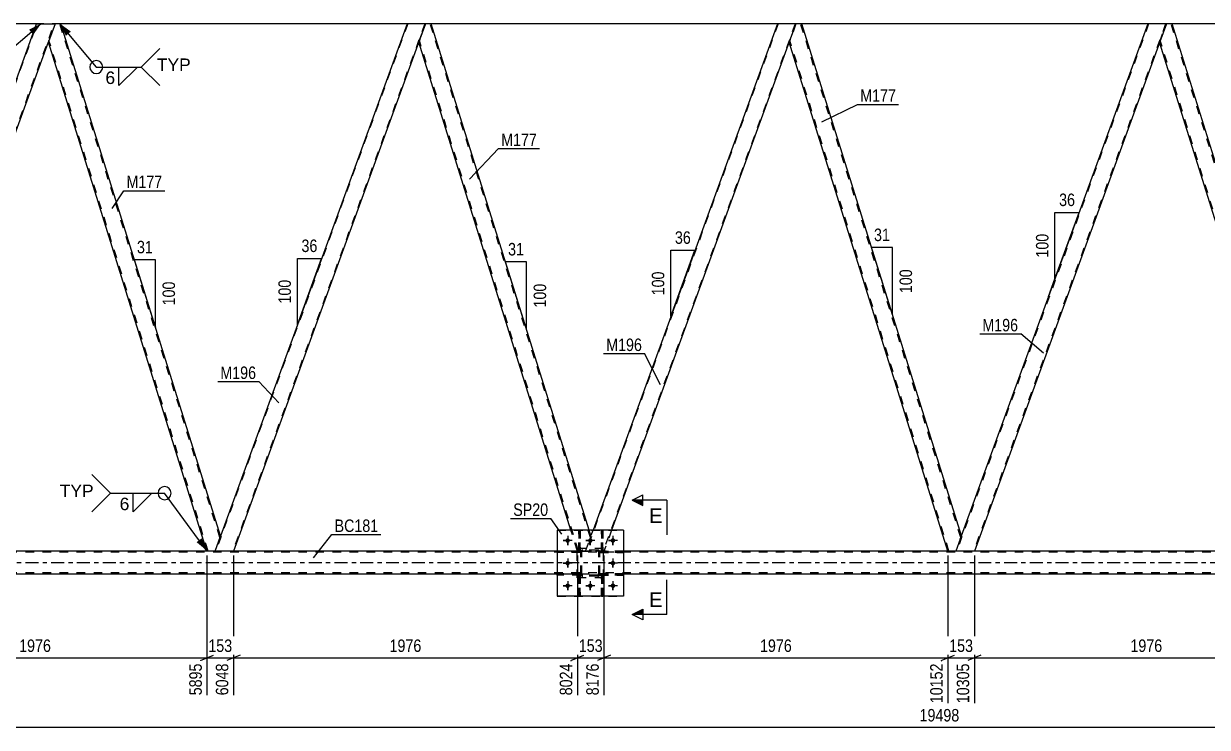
# Model space of a CAD drawing. Header units: millimetres. Extents: x 0 to 841, y 0 to 594.
# Drawn here: x 208.7 to 480.7, y 283.8 to 445.6 of the extents above; entities that cross this region are included whole.
import ezdxf

# ---------------------------------------------------------------- set-up
doc = ezdxf.new("R2010")
doc.units = ezdxf.units.MM
doc.linetypes.add('DXK_LINE_DOT2', pattern=[3.9198, 1.9599, -1.9599])
doc.linetypes.add('DXK_LINE_DOT3', pattern=[5.9187, 2.979, -0.9799, 0.9799, -0.9799])
doc.styles.add('Arial', font='ARIAL.TTF', dxfattribs={"height": 0.2})
doc.styles.add('Arial Narrow', font='ARIALN.TTF', dxfattribs={"height": 0.2})

# ---------------------------------------------------------------- blocks, each defined once
blk = doc.blocks.new('Part-815137657-4521 - 4128')
at = {"color": 7, "linetype": 'DXK_LINE_DOT2'}
for p, q in [((336.68, 324.08), (336.72, 324.27)), ((336.72, 324.27), (336.68, 324.08)), ((336.68, 319.04), (336.68, 324.08)), ((336.92, 324.08), (336.94, 324.18)), ((336.92, 319.04), (336.92, 324.08)), ((336.94, 324.18), (336.99, 324.25)), ((336.97, 324.53), (337.16, 324.56)), ((337.16, 324.56), (336.97, 324.53)), ((336.99, 324.25), (337.07, 324.31)), ((337.07, 324.31), (337.16, 324.32)), ((340.6, 324.56), (337.16, 324.56)), ((337.16, 324.32), (340.6, 324.32)), ((340.6, 324.56), (340.78, 324.53)), ((340.78, 324.53), (340.6, 324.56)), ((340.6, 324.32), (340.69, 324.31)), ((340.69, 324.31), (340.77, 324.25)), ((340.77, 324.25), (340.82, 324.18)), ((340.82, 324.18), (340.84, 324.08)), ((340.84, 319.04), (340.84, 324.08)), ((341.04, 324.27), (341.08, 324.08)), ((341.08, 324.08), (341.04, 324.27)), ((341.08, 319.04), (341.08, 324.08)), ((336.72, 318.86), (336.68, 319.04)), ((336.68, 319.04), (336.72, 318.86)), ((336.94, 318.95), (336.92, 319.04)), ((336.99, 318.87), (336.94, 318.95)), ((337.16, 318.56), (336.97, 318.6)), ((336.97, 318.6), (337.16, 318.56)), ((337.07, 318.82), (336.99, 318.87)), ((337.16, 318.8), (337.07, 318.82)), ((340.6, 318.8), (337.16, 318.8)), ((340.6, 318.56), (337.16, 318.56)), ((340.69, 318.82), (340.6, 318.8)), ((340.78, 318.6), (340.6, 318.56)), ((340.6, 318.56), (340.78, 318.6)), ((340.77, 318.87), (340.69, 318.82)), ((340.82, 318.95), (340.77, 318.87)), ((340.84, 319.04), (340.82, 318.95)), ((341.08, 319.04), (341.04, 318.86)), ((341.04, 318.86), (341.08, 319.04))]:
    blk.add_line(p, q, dxfattribs=at)
at = {"color": 7, "linetype": 'DXK_LINE_DOT3'}
blk.add_line((338.88, 321.56), (338.88, 321.56), dxfattribs=at)
at = {"color": 7, "linetype": 'DXK_LINE_DOT2'}
for centre, start, end in [((337.16, 324.08), 112.5, 157.5), ((337.16, 324.08), 112.5, 157.5), ((340.6, 324.08), 22.5, 67.5), ((340.6, 324.08), 22.5, 67.5), ((337.16, 319.04), 202.5, 247.5), ((337.16, 319.04), 202.5, 247.5), ((340.6, 319.04), 292.5, 337.5), ((340.6, 319.04), 292.5, 337.5)]:
    blk.add_arc(centre, 0.48, start, end, dxfattribs=at)
blk = doc.blocks.new('Part-815137657-4541 - 4128')
at = {"color": 7, "linetype": 'DXK_LINE_DOT2'}
for p, q in [((382.05, 445.56), (337.93, 324.34)), ((385.97, 445.56), (341.85, 324.34)), ((386.14, 445.56), (384.61, 441.36)), ((337.76, 324.34), (339.52, 329.16)), ((343.77, 329.16), (342.02, 324.34)), ((342.02, 324.34), (337.76, 324.34))]:
    blk.add_line(p, q, dxfattribs=at)
at = {"color": 2, "linetype": 'Continuous'}
for p, q in [((381.88, 445.56), (339.52, 329.16)), ((386.14, 445.56), (381.88, 445.56)), ((384.61, 441.36), (343.77, 329.16))]:
    blk.add_line(p, q, dxfattribs=at)
blk = doc.blocks.new('Part-815137657-4390 - 4128')
at = {"color": 2, "linetype": 'Continuous'}
blk.add_line((336.55, 329.16), (336.23, 329.16), dxfattribs=at)
at = {"color": 7, "linetype": 'DXK_LINE_DOT2'}
for p, q in [((336.23, 329.16), (336.23, 324.32)), ((336.55, 324.32), (336.55, 329.16)), ((336.23, 324.92), (336.55, 324.92)), ((336.23, 324.32), (336.55, 324.32))]:
    blk.add_line(p, q, dxfattribs=at)
blk = doc.blocks.new('Part-815137657-4474 - 4128')
at = {"color": 2, "linetype": 'Continuous'}
for p, q in [((211.61, 445.56), (132.05, 445.56)), ((296.75, 445.56), (217.19, 445.56)), ((381.88, 445.56), (302.32, 445.56)), ((467.02, 445.56), (387.46, 445.56)), ((552.15, 445.56), (472.59, 445.56))]:
    blk.add_line(p, q, dxfattribs=at)
at = {"color": 7, "linetype": 'DXK_LINE_DOT2'}
for p, q in [((217.19, 445.56), (211.61, 445.56)), ((302.32, 445.56), (296.75, 445.56)), ((387.46, 445.56), (381.88, 445.56)), ((472.59, 445.56), (467.02, 445.56))]:
    blk.add_line(p, q, dxfattribs=at)
blk = doc.blocks.new('Part-815137657-4314 - 4128')
at = {"color": 7, "linetype": 'DXK_LINE_DOT2'}
for p, q in [((341.08, 324), (341.08, 324.32)), ((341.08, 324.32), (346.48, 324.32)), ((346.48, 324), (341.08, 324)), ((341.68, 324), (341.68, 324.32)), ((346.48, 324.32), (346.48, 324))]:
    blk.add_line(p, q, dxfattribs=at)
blk = doc.blocks.new('Part-815137657-4317 - 4128')
at = {"color": 7, "linetype": 'DXK_LINE_DOT2'}
for p, q in [((336.55, 318.8), (336.23, 318.8)), ((336.23, 318.8), (336.23, 313.96)), ((336.55, 313.96), (336.55, 318.8)), ((336.23, 318.2), (336.55, 318.2)), ((336.23, 313.96), (336.55, 313.96))]:
    blk.add_line(p, q, dxfattribs=at)
blk = doc.blocks.new('Part-815137657-4328 - 4128')
at = {"color": 7, "linetype": 'DXK_LINE_DOT2'}
for p, q in [((341.43, 324.32), (341.43, 329.16)), ((341.43, 329.16), (341.75, 329.16)), ((341.75, 329.16), (341.75, 324.32)), ((341.43, 324.92), (341.75, 324.92)), ((341.75, 324.32), (341.43, 324.32))]:
    blk.add_line(p, q, dxfattribs=at)
blk = doc.blocks.new('Part-815137657-4334 - 4128')
at = {"color": 7, "linetype": 'DXK_LINE_DOT2'}
for p, q in [((346.48, 324.32), (341.08, 324.32)), ((341.08, 324.32), (341.08, 324)), ((341.08, 324), (346.48, 324)), ((341.68, 324), (341.68, 324.32)), ((346.48, 324), (346.48, 324.32))]:
    blk.add_line(p, q, dxfattribs=at)
blk = doc.blocks.new('Part-815137657-4337 - 4128')
at = {"color": 7, "linetype": 'DXK_LINE_DOT2'}
for p, q in [((346.48, 319.12), (341.08, 319.12)), ((341.08, 319.12), (341.08, 318.8)), ((341.08, 318.8), (346.48, 318.8)), ((341.68, 318.8), (341.68, 319.12)), ((346.48, 318.8), (346.48, 319.12))]:
    blk.add_line(p, q, dxfattribs=at)
blk = doc.blocks.new('Part-815137657-4342 - 4128')
at = {"color": 7, "linetype": 'DXK_LINE_DOT2'}
for p, q in [((336.23, 324.32), (336.23, 329.16)), ((336.23, 329.16), (336.55, 329.16)), ((336.55, 329.16), (336.55, 324.32)), ((336.23, 324.92), (336.55, 324.92)), ((336.55, 324.32), (336.23, 324.32))]:
    blk.add_line(p, q, dxfattribs=at)
blk = doc.blocks.new('Part-815137657-4350 - 4128')
at = {"color": 7, "linetype": 'DXK_LINE_DOT2'}
for p, q in [((341.08, 318.8), (341.08, 319.12)), ((341.08, 319.12), (346.48, 319.12)), ((346.48, 318.8), (341.08, 318.8)), ((341.68, 318.8), (341.68, 319.12)), ((346.48, 319.12), (346.48, 318.8))]:
    blk.add_line(p, q, dxfattribs=at)
blk = doc.blocks.new('Part-815137657-4353 - 4128')
at = {"color": 7, "linetype": 'DXK_LINE_DOT2'}
for p, q in [((336.68, 324.32), (331.28, 324.32)), ((331.28, 324), (331.28, 324.32)), ((336.68, 324), (331.28, 324)), ((336.08, 324), (336.08, 324.32)), ((336.68, 324.32), (336.68, 324))]:
    blk.add_line(p, q, dxfattribs=at)
blk = doc.blocks.new('Part-815137657-4361 - 4128')
at = {"color": 7, "linetype": 'DXK_LINE_DOT2'}
for p, q in [((341.88, 324.96), (335.88, 324.96)), ((335.88, 318.16), (335.88, 324.96)), ((341.88, 318.16), (341.88, 324.96)), ((341.88, 318.16), (335.88, 318.16))]:
    blk.add_line(p, q, dxfattribs=at)
blk = doc.blocks.new('Part-815137657-4384 - 4128')
at = {"color": 7, "linetype": 'DXK_LINE_DOT2'}
for p, q in [((336.68, 319.12), (331.28, 319.12)), ((331.28, 318.8), (331.28, 319.12)), ((336.68, 318.8), (331.28, 318.8)), ((336.08, 318.8), (336.08, 319.12)), ((336.68, 319.12), (336.68, 318.8))]:
    blk.add_line(p, q, dxfattribs=at)
blk = doc.blocks.new('Part-815137657-4387 - 4128')
at = {"color": 2, "linetype": 'Continuous'}
blk.add_line((341.75, 329.16), (341.43, 329.16), dxfattribs=at)
at = {"color": 7, "linetype": 'DXK_LINE_DOT2'}
for p, q in [((341.43, 329.16), (341.43, 324.32)), ((341.75, 324.32), (341.75, 329.16)), ((341.43, 324.92), (341.75, 324.92)), ((341.43, 324.32), (341.75, 324.32))]:
    blk.add_line(p, q, dxfattribs=at)
blk = doc.blocks.new('Part-815137657-4403 - 4128')
at = {"color": 7, "linetype": 'DXK_LINE_DOT2'}
for p, q in [((167.66, 324.34), (211.78, 445.56)), ((171.58, 324.34), (215.7, 445.56)), ((215.87, 445.56), (214.34, 441.36)), ((167.49, 324.34), (169.25, 329.16)), ((171.75, 324.34), (173.51, 329.16)), ((171.75, 324.34), (167.49, 324.34))]:
    blk.add_line(p, q, dxfattribs=at)
at = {"color": 2, "linetype": 'Continuous'}
for p, q in [((169.25, 329.16), (211.61, 445.56)), ((211.61, 445.56), (215.87, 445.56)), ((173.51, 329.16), (214.34, 441.36))]:
    blk.add_line(p, q, dxfattribs=at)
blk = doc.blocks.new('Part-815137657-4432 - 4128')
at = {"color": 7, "linetype": 'DXK_LINE_DOT2'}
for p, q in [((341.75, 318.8), (341.43, 318.8)), ((341.43, 318.8), (341.43, 313.96)), ((341.75, 313.96), (341.75, 318.8)), ((341.43, 318.2), (341.75, 318.2)), ((341.43, 313.96), (341.75, 313.96))]:
    blk.add_line(p, q, dxfattribs=at)
blk = doc.blocks.new('Part-815137657-4440 - 4128')
at = {"color": 7, "linetype": 'DXK_LINE_DOT2'}
for p, q in [((467.19, 445.56), (423.07, 324.34)), ((471.1, 445.56), (426.98, 324.34)), ((469.74, 441.36), (471.27, 445.56)), ((471.27, 445.56), (469.75, 441.37)), ((469.75, 441.37), (469.74, 441.36)), ((424.14, 327.76), (422.9, 324.34)), ((427.15, 324.34), (422.9, 324.34))]:
    blk.add_line(p, q, dxfattribs=at)
at = {"color": 2, "linetype": 'Continuous'}
for p, q in [((467.02, 445.56), (424.14, 327.76)), ((471.27, 445.56), (467.02, 445.56)), ((469.74, 441.36), (427.15, 324.34))]:
    blk.add_line(p, q, dxfattribs=at)
blk = doc.blocks.new('Part-815137657-4445 - 4128')
at = {"color": 2, "linetype": 'Continuous'}
for p, q in [((471.27, 445.56), (469.75, 441.37)), ((472.59, 445.56), (471.27, 445.56)), ((509.29, 327.81), (472.59, 445.56)), ((506.19, 324.34), (469.73, 441.31)), ((469.75, 441.37), (469.74, 441.36)), ((509.02, 327.07), (508.03, 324.34)), ((509.27, 327.75), (509.02, 327.07)), ((509.28, 327.76), (509.27, 327.75))]:
    blk.add_line(p, q, dxfattribs=at)
at = {"color": 7, "linetype": 'DXK_LINE_DOT2'}
for p, q in [((509.16, 327.44), (472.34, 445.56)), ((469.75, 441.37), (469.73, 441.31)), ((506.44, 324.34), (469.86, 441.68)), ((509.02, 327.07), (509.21, 327.59)), ((509.29, 327.81), (509.28, 327.76)), ((508.03, 324.34), (506.19, 324.34))]:
    blk.add_line(p, q, dxfattribs=at)
blk = doc.blocks.new('Bolt-815137657-4446 - 4128')
at = {"color": 1, "linetype": 'Continuous'}
for p, q in [((332.64, 326.76), (333.33, 326.76)), ((333.68, 327.8), (333.68, 327.11)), ((334.72, 326.76), (334.03, 326.76)), ((337.84, 326.76), (338.53, 326.76)), ((338.88, 327.8), (338.88, 327.11)), ((339.92, 326.76), (339.23, 326.76)), ((343.04, 326.76), (343.73, 326.76)), ((344.08, 327.8), (344.08, 327.11)), ((345.12, 326.76), (344.43, 326.76)), ((333.68, 325.72), (333.68, 326.42)), ((338.88, 325.72), (338.88, 326.42)), ((344.08, 325.72), (344.08, 326.42)), ((332.64, 321.56), (333.33, 321.56)), ((333.68, 322.6), (333.68, 321.91)), ((333.68, 320.52), (333.68, 321.22)), ((334.72, 321.56), (334.03, 321.56)), ((343.04, 321.56), (343.73, 321.56)), ((344.08, 322.6), (344.08, 321.91)), ((344.08, 320.52), (344.08, 321.22)), ((345.12, 321.56), (344.43, 321.56)), ((332.64, 316.36), (333.33, 316.36)), ((333.68, 317.4), (333.68, 316.71)), ((333.68, 315.32), (333.68, 316.02)), ((334.72, 316.36), (334.03, 316.36)), ((337.84, 316.36), (338.53, 316.36)), ((338.88, 317.4), (338.88, 316.71)), ((338.88, 315.32), (338.88, 316.02)), ((339.92, 316.36), (339.23, 316.36)), ((343.04, 316.36), (343.73, 316.36)), ((344.08, 317.4), (344.08, 316.71)), ((344.08, 315.32), (344.08, 316.02)), ((345.12, 316.36), (344.43, 316.36))]:
    blk.add_line(p, q, dxfattribs=at)
blk = doc.blocks.new('Bolt-815137657-4457 - 4128')
at = {"linetype": 'Continuous'}
for points in [[(334.2, 326.76, -1), (333.16, 326.76, -1)], [(339.4, 326.76, -1), (338.36, 326.76, -1)], [(344.6, 326.76, -1), (343.56, 326.76, -1)], [(334.2, 321.56, -1), (333.16, 321.56, -1)], [(344.6, 321.56, -1), (343.56, 321.56, -1)], [(334.2, 316.36, -1), (333.16, 316.36, -1)], [(339.4, 316.36, -1), (338.36, 316.36, -1)], [(344.6, 316.36, -1), (343.56, 316.36, -1)]]:
    blk.add_hatch(color=1, dxfattribs=at).paths.add_polyline_path(points)
at = {"color": 1, "linetype": 'Continuous'}
for p, q in [((334.72, 326.76), (332.64, 326.76)), ((333.68, 327.8), (333.68, 325.72)), ((339.92, 326.76), (337.84, 326.76)), ((338.88, 327.8), (338.88, 325.72)), ((345.12, 326.76), (343.04, 326.76)), ((344.08, 327.8), (344.08, 325.72)), ((334.72, 321.56), (332.64, 321.56)), ((333.68, 322.6), (333.68, 320.52)), ((345.12, 321.56), (343.04, 321.56)), ((344.08, 322.6), (344.08, 320.52)), ((334.72, 316.36), (332.64, 316.36)), ((333.68, 317.4), (333.68, 315.32)), ((339.92, 316.36), (337.84, 316.36)), ((338.88, 317.4), (338.88, 315.32)), ((345.12, 316.36), (343.04, 316.36)), ((344.08, 317.4), (344.08, 315.32))]:
    blk.add_line(p, q, dxfattribs=at)
blk = doc.blocks.new('Part-815137657-4479 - 4128')
at = {"color": 2, "linetype": 'Continuous'}
for p, q in [((301, 445.56), (299.48, 441.37)), ((302.32, 445.56), (301, 445.56)), ((338.6, 329.16), (302.32, 445.56)), ((334.41, 329.16), (299.46, 441.31)), ((299.48, 441.37), (299.48, 441.36))]:
    blk.add_line(p, q, dxfattribs=at)
at = {"color": 7, "linetype": 'DXK_LINE_DOT2'}
for p, q in [((338.89, 327.44), (302.07, 445.56)), ((299.48, 441.37), (299.46, 441.31)), ((336.17, 324.34), (299.59, 441.68)), ((335.92, 324.34), (334.41, 329.16)), ((339.02, 327.81), (338.6, 329.16)), ((337.76, 324.34), (339.02, 327.81)), ((335.92, 324.34), (337.76, 324.34))]:
    blk.add_line(p, q, dxfattribs=at)
blk = doc.blocks.new('Part-815137657-4484 - 4128')
at = {"color": 7, "linetype": 'DXK_LINE_DOT2'}
for p, q in [((296.92, 445.56), (252.8, 324.34)), ((300.83, 445.56), (256.71, 324.34)), ((299.48, 441.36), (301, 445.56)), ((301, 445.56), (299.48, 441.37)), ((299.48, 441.37), (299.48, 441.36)), ((253.87, 327.76), (252.63, 324.34)), ((256.88, 324.34), (252.63, 324.34))]:
    blk.add_line(p, q, dxfattribs=at)
at = {"color": 2, "linetype": 'Continuous'}
for p, q in [((296.75, 445.56), (253.87, 327.76)), ((301, 445.56), (296.75, 445.56)), ((299.48, 441.36), (256.88, 324.34))]:
    blk.add_line(p, q, dxfattribs=at)
blk = doc.blocks.new('Part-815137657-4489 - 4128')
at = {"color": 2, "linetype": 'Continuous'}
for p, q in [((215.87, 445.56), (214.34, 441.37)), ((217.19, 445.56), (215.87, 445.56)), ((253.89, 327.81), (217.19, 445.56)), ((250.78, 324.34), (214.32, 441.31)), ((214.34, 441.37), (214.34, 441.36)), ((252.63, 324.34), (253.87, 327.76))]:
    blk.add_line(p, q, dxfattribs=at)
at = {"color": 7, "linetype": 'DXK_LINE_DOT2'}
for p, q in [((253.76, 327.44), (216.94, 445.56)), ((214.34, 441.37), (214.32, 441.31)), ((251.03, 324.34), (214.46, 441.68)), ((253.87, 327.76), (253.89, 327.81)), ((252.63, 324.34), (250.78, 324.34))]:
    blk.add_line(p, q, dxfattribs=at)
blk = doc.blocks.new('Part-815137657-4492 - 4128')
at = {"color": 7, "linetype": 'DXK_LINE_DOT2'}
for p, q in [((341.43, 313.96), (341.43, 318.8)), ((341.43, 318.8), (341.75, 318.8)), ((341.75, 318.8), (341.75, 313.96)), ((341.43, 318.2), (341.75, 318.2)), ((341.75, 313.96), (341.43, 313.96))]:
    blk.add_line(p, q, dxfattribs=at)
blk = doc.blocks.new('Part-815137657-4493 - 4128')
at = {"color": 7, "linetype": 'DXK_LINE_DOT2'}
for p, q in [((336.23, 313.96), (336.23, 318.8)), ((336.23, 318.8), (336.55, 318.8)), ((336.55, 318.8), (336.55, 313.96)), ((336.23, 318.2), (336.55, 318.2)), ((336.55, 313.96), (336.23, 313.96))]:
    blk.add_line(p, q, dxfattribs=at)
blk = doc.blocks.new('Part-815137657-4500 - 4128')
at = {"color": 7, "linetype": 'DXK_LINE_DOT2'}
for p, q in [((336.68, 324.32), (331.28, 324.32)), ((331.28, 324.32), (331.28, 324)), ((336.68, 324), (331.28, 324)), ((336.08, 324), (336.08, 324.32)), ((336.68, 324), (336.68, 324.32))]:
    blk.add_line(p, q, dxfattribs=at)
blk = doc.blocks.new('Part-815137657-4501 - 4128')
at = {"color": 7, "linetype": 'DXK_LINE_DOT2'}
for p, q in [((336.68, 319.12), (331.28, 319.12)), ((331.28, 319.12), (331.28, 318.8)), ((336.68, 318.8), (331.28, 318.8)), ((336.08, 318.8), (336.08, 319.12)), ((336.68, 318.8), (336.68, 319.12))]:
    blk.add_line(p, q, dxfattribs=at)
blk = doc.blocks.new('Part-815137657-4511 - 4128')
at = {"color": 2, "linetype": 'Continuous'}
for p, q in [((346.48, 329.16), (331.28, 329.16)), ((331.28, 329.16), (331.28, 313.96)), ((346.48, 329.16), (346.48, 313.96)), ((346.48, 313.96), (331.28, 313.96))]:
    blk.add_line(p, q, dxfattribs=at)
blk = doc.blocks.new('Part-815137657-4536 - 4128')
at = {"color": 2, "linetype": 'Continuous'}
for p, q in [((386.14, 445.56), (384.61, 441.37)), ((387.46, 445.56), (386.14, 445.56)), ((424.16, 327.81), (387.46, 445.56)), ((421.05, 324.34), (384.59, 441.31)), ((384.61, 441.37), (384.61, 441.36)), ((423.89, 327.07), (422.9, 324.34)), ((424.14, 327.75), (423.89, 327.07)), ((424.14, 327.76), (424.14, 327.75))]:
    blk.add_line(p, q, dxfattribs=at)
at = {"color": 7, "linetype": 'DXK_LINE_DOT2'}
for p, q in [((424.02, 327.44), (387.21, 445.56)), ((384.61, 441.37), (384.59, 441.31)), ((421.3, 324.34), (384.73, 441.68)), ((423.89, 327.07), (424.08, 327.59)), ((424.16, 327.81), (424.14, 327.76)), ((422.9, 324.34), (421.05, 324.34))]:
    blk.add_line(p, q, dxfattribs=at)
blk = doc.blocks.new('Part-815137657-4546 - 4128')
at = {"color": 7, "linetype": 'DXK_LINE_DOT2'}
for p, q in [((736.28, 324.1), (61.1, 324.1)), ((346.48, 324.34), (331.28, 324.34)), ((736.28, 319.3), (61.1, 319.3)), ((346.48, 319.06), (331.28, 319.06))]:
    blk.add_line(p, q, dxfattribs=at)
at = {"color": 2, "linetype": 'Continuous'}
for p, q in [((331.28, 324.34), (176.21, 324.34)), ((586.68, 324.34), (346.48, 324.34)), ((331.28, 319.06), (176.21, 319.06)), ((586.68, 319.06), (346.48, 319.06))]:
    blk.add_line(p, q, dxfattribs=at)
at = {"color": 7, "linetype": 'DXK_LINE_DOT3'}
blk.add_line((61.1, 321.7), (736.28, 321.7), dxfattribs=at)
blk = doc.blocks.new('Part-815137657-4548 - 4128')
at = {"color": 7, "linetype": 'DXK_LINE_DOT2'}
for p, q in [((331.28, 329.16), (346.48, 329.16)), ((331.28, 329.16), (331.28, 313.96)), ((346.48, 329.16), (346.48, 313.96)), ((331.28, 313.96), (346.48, 313.96))]:
    blk.add_line(p, q, dxfattribs=at)
blk = doc.blocks.new('Part-815137657-4549 - 4128')
at = {"color": 7, "linetype": 'DXK_LINE_DOT2'}
for p, q in [((336.68, 324.08), (336.72, 324.27)), ((336.72, 324.27), (336.68, 324.08)), ((336.68, 319.04), (336.68, 324.08)), ((336.92, 324.08), (336.94, 324.18)), ((336.92, 319.04), (336.92, 324.08)), ((336.94, 324.18), (336.99, 324.25)), ((336.97, 324.53), (337.16, 324.56)), ((337.16, 324.56), (336.97, 324.53)), ((336.99, 324.25), (337.07, 324.31)), ((337.07, 324.31), (337.16, 324.32)), ((340.6, 324.56), (337.16, 324.56)), ((337.16, 324.32), (340.6, 324.32)), ((340.6, 324.56), (340.78, 324.53)), ((340.78, 324.53), (340.6, 324.56)), ((340.6, 324.32), (340.69, 324.31)), ((340.69, 324.31), (340.77, 324.25)), ((340.77, 324.25), (340.82, 324.18)), ((340.82, 324.18), (340.84, 324.08)), ((340.84, 319.04), (340.84, 324.08)), ((341.04, 324.27), (341.08, 324.08)), ((341.08, 324.08), (341.04, 324.27)), ((341.08, 319.04), (341.08, 324.08)), ((336.72, 318.86), (336.68, 319.04)), ((336.68, 319.04), (336.72, 318.86)), ((336.94, 318.95), (336.92, 319.04)), ((336.99, 318.87), (336.94, 318.95)), ((337.16, 318.56), (336.97, 318.6)), ((336.97, 318.6), (337.16, 318.56)), ((337.07, 318.82), (336.99, 318.87)), ((337.16, 318.8), (337.07, 318.82)), ((340.6, 318.8), (337.16, 318.8)), ((340.6, 318.56), (337.16, 318.56)), ((340.69, 318.82), (340.6, 318.8)), ((340.78, 318.6), (340.6, 318.56)), ((340.6, 318.56), (340.78, 318.6)), ((340.77, 318.87), (340.69, 318.82)), ((340.82, 318.95), (340.77, 318.87)), ((340.84, 319.04), (340.82, 318.95)), ((341.08, 319.04), (341.04, 318.86)), ((341.04, 318.86), (341.08, 319.04))]:
    blk.add_line(p, q, dxfattribs=at)
at = {"color": 7, "linetype": 'DXK_LINE_DOT3'}
blk.add_line((338.88, 321.56), (338.88, 321.56), dxfattribs=at)
at = {"color": 7, "linetype": 'DXK_LINE_DOT2'}
for centre, start, end in [((337.16, 324.08), 112.5, 157.5), ((337.16, 324.08), 112.5, 157.5), ((340.6, 324.08), 22.5, 67.5), ((340.6, 324.08), 22.5, 67.5), ((337.16, 319.04), 202.5, 247.5), ((337.16, 319.04), 202.5, 247.5), ((340.6, 319.04), 292.5, 337.5), ((340.6, 319.04), 292.5, 337.5)]:
    blk.add_arc(centre, 0.48, start, end, dxfattribs=at)
blk = doc.blocks.new('Part-815137657-4550 - 4128')
at = {"color": 7, "linetype": 'DXK_LINE_DOT2'}
for p, q in [((341.88, 324.96), (335.88, 324.96)), ((335.88, 318.16), (335.88, 324.96)), ((341.88, 318.16), (341.88, 324.96)), ((341.88, 318.16), (335.88, 318.16))]:
    blk.add_line(p, q, dxfattribs=at)
blk = doc.blocks.new('StraightDimension-815137657-5185 - 4128')
at = {"color": 7, "linetype": 'Continuous'}
for p, q in [((256.88, 323.34), (256.88, 291.18)), ((335.92, 323.34), (335.92, 291.18)), ((258.38, 300.4), (255.38, 299.2)), ((256.88, 299.8), (335.92, 299.8)), ((334.42, 299.2), (337.42, 300.4))]:
    blk.add_line(p, q, dxfattribs=at)
at = {"color": 0}
blk.add_wipeout([(300.66, 300.55), (300.66, 304.75), (292.14, 304.75), (292.14, 300.55)], dxfattribs=at)
at = {"color": 0, "linetype": 'Continuous'}
blk.add_wipeout([(335.32, 299.1), (331.12, 299.1), (331.12, 290.58), (335.32, 290.58)], dxfattribs=at)
at = {"color": 3, "style": 'Arial Narrow'}
blk.add_text('1976', height=2.863, dxfattribs=at).set_placement((292.74, 301.15))
at = {"color": 3, "linetype": 'Continuous', "style": 'Arial Narrow'}
blk.add_text('8024', height=2.863, rotation=90.0002, dxfattribs=at).set_placement((334.72, 291.18))
blk = doc.blocks.new('StraightDimension-815137657-5261 - 4128')
at = {"color": 7, "linetype": 'Continuous'}
for p, q in [((427.15, 323.34), (427.15, 289.36)), ((506.19, 323.34), (506.19, 289.36)), ((428.65, 300.4), (425.65, 299.2)), ((427.15, 299.8), (506.19, 299.8)), ((504.69, 299.2), (507.69, 300.4))]:
    blk.add_line(p, q, dxfattribs=at)
at = {"color": 0}
blk.add_wipeout([(470.93, 300.55), (470.93, 304.75), (462.41, 304.75), (462.41, 300.55)], dxfattribs=at)
at = {"color": 0, "linetype": 'Continuous'}
blk.add_wipeout([(505.59, 299.1), (501.39, 299.1), (501.39, 288.76), (505.59, 288.76)], dxfattribs=at)
at = {"color": 3, "style": 'Arial Narrow'}
blk.add_text('1976', height=2.863, dxfattribs=at).set_placement((463.01, 301.15))
at = {"color": 3, "linetype": 'Continuous', "style": 'Arial Narrow'}
blk.add_text('12280', height=2.863, rotation=90.0002, dxfattribs=at).set_placement((504.99, 289.36))
blk = doc.blocks.new('AngleDimension-815137657-15409 - 4128')
at = {"color": 7, "linetype": 'Continuous'}
for p, q in [((321.95, 382.59), (319.39, 390.79)), ((324.22, 390.79), (319.39, 390.79)), ((324.22, 375.32), (319.39, 390.79)), ((324.22, 375.32), (324.22, 390.79))]:
    blk.add_line(p, q, dxfattribs=at)
at = {"color": 0}
for points in [[(324.23, 391.69), (324.23, 395.89), (319.38, 395.89), (319.38, 391.69)], [(329.32, 386.4), (325.12, 386.4), (325.12, 379.71), (329.32, 379.71)]]:
    blk.add_wipeout(points, dxfattribs=at)
at = {"color": 3, "style": 'Arial Narrow'}
blk.add_text('31', height=2.863, dxfattribs=at).set_placement((319.98, 392.29))
blk.add_text('100', height=2.863, rotation=90.0002, dxfattribs=at).set_placement((328.72, 380.31))
blk = doc.blocks.new('AngleDimension-815137657-15423 - 4128')
at = {"color": 7, "linetype": 'Continuous'}
for p, q in [((357.38, 393.46), (362.92, 393.46)), ((357.38, 378.24), (362.92, 393.46)), ((357.38, 378.24), (357.38, 393.46)), ((358.13, 380.31), (362.92, 393.46))]:
    blk.add_line(p, q, dxfattribs=at)
at = {"color": 0}
for points in [[(362.58, 394.36), (362.58, 398.56), (357.72, 398.56), (357.72, 394.36)], [(356.48, 389.19), (352.28, 389.19), (352.28, 382.51), (356.48, 382.51)]]:
    blk.add_wipeout(points, dxfattribs=at)
at = {"color": 3, "style": 'Arial Narrow'}
blk.add_text('36', height=2.863, dxfattribs=at).set_placement((358.32, 394.96))
blk.add_text('100', height=2.863, rotation=90.0002, dxfattribs=at).set_placement((355.88, 383.11))
blk = doc.blocks.new('StraightDimension-815137657-5166 - 4128')
at = {"color": 7, "linetype": 'Continuous'}
for p, q in [((250.78, 323.34), (250.78, 291.18)), ((256.88, 323.34), (256.88, 291.18)), ((249.28, 299.2), (252.28, 300.4)), ((250.78, 299.8), (256.88, 299.8)), ((258.38, 300.4), (255.38, 299.2))]:
    blk.add_line(p, q, dxfattribs=at)
at = {"color": 0}
blk.add_wipeout([(257.18, 300.55), (257.18, 304.75), (250.49, 304.75), (250.49, 300.55)], dxfattribs=at)
at = {"color": 0, "linetype": 'Continuous'}
blk.add_wipeout([(256.28, 299.1), (252.08, 299.1), (252.08, 290.58), (256.28, 290.58)], dxfattribs=at)
at = {"color": 3, "style": 'Arial Narrow'}
blk.add_text('153', height=2.863, dxfattribs=at).set_placement((251.09, 301.15))
at = {"color": 3, "linetype": 'Continuous', "style": 'Arial Narrow'}
blk.add_text('6048', height=2.863, rotation=90.0002, dxfattribs=at).set_placement((255.68, 291.18))
blk = doc.blocks.new('StraightDimension-815137657-5204 - 4128')
at = {"color": 7, "linetype": 'Continuous'}
for p, q in [((335.92, 323.34), (335.92, 291.18)), ((342.02, 323.34), (342.02, 291.18)), ((334.42, 299.2), (337.42, 300.4)), ((335.92, 299.8), (342.02, 299.8)), ((343.52, 300.4), (340.52, 299.2))]:
    blk.add_line(p, q, dxfattribs=at)
at = {"color": 0}
blk.add_wipeout([(342.31, 300.55), (342.31, 304.75), (335.63, 304.75), (335.63, 300.55)], dxfattribs=at)
at = {"color": 0, "linetype": 'Continuous'}
blk.add_wipeout([(341.42, 299.1), (337.22, 299.1), (337.22, 290.58), (341.42, 290.58)], dxfattribs=at)
at = {"color": 3, "style": 'Arial Narrow'}
blk.add_text('153', height=2.863, dxfattribs=at).set_placement((336.23, 301.15))
at = {"color": 3, "linetype": 'Continuous', "style": 'Arial Narrow'}
blk.add_text('8176', height=2.863, rotation=90.0002, dxfattribs=at).set_placement((340.82, 291.18))
blk = doc.blocks.new('AngleDimension-815137657-15381 - 4128')
at = {"color": 7, "linetype": 'Continuous'}
for p, q in [((238.93, 391.28), (234.11, 391.28)), ((238.93, 375.81), (234.11, 391.28)), ((238.93, 375.81), (238.93, 391.28)), ((238.72, 376.48), (238.93, 375.81))]:
    blk.add_line(p, q, dxfattribs=at)
at = {"color": 0}
for points in [[(238.95, 392.18), (238.95, 396.38), (234.09, 396.38), (234.09, 392.18)], [(244.03, 386.89), (239.83, 386.89), (239.83, 380.2), (244.03, 380.2)]]:
    blk.add_wipeout(points, dxfattribs=at)
at = {"color": 3, "style": 'Arial Narrow'}
blk.add_text('31', height=2.863, dxfattribs=at).set_placement((234.69, 392.78))
blk.add_text('100', height=2.863, rotation=90.0002, dxfattribs=at).set_placement((243.43, 380.8))
blk = doc.blocks.new('StraightDimension-815137657-5147 - 4128')
at = {"color": 7, "linetype": 'Continuous'}
for p, q in [((171.75, 323.34), (171.75, 291.18)), ((250.78, 323.34), (250.78, 291.18)), ((173.25, 300.4), (170.25, 299.2)), ((171.75, 299.8), (250.78, 299.8)), ((249.28, 299.2), (252.28, 300.4))]:
    blk.add_line(p, q, dxfattribs=at)
at = {"color": 0}
blk.add_wipeout([(215.52, 300.55), (215.52, 304.75), (207.01, 304.75), (207.01, 300.55)], dxfattribs=at)
at = {"color": 0, "linetype": 'Continuous'}
blk.add_wipeout([(250.18, 299.1), (245.98, 299.1), (245.98, 290.58), (250.18, 290.58)], dxfattribs=at)
at = {"color": 3, "style": 'Arial Narrow'}
blk.add_text('1976', height=2.863, dxfattribs=at).set_placement((207.61, 301.15))
at = {"color": 3, "linetype": 'Continuous', "style": 'Arial Narrow'}
blk.add_text('5895', height=2.863, rotation=90.0002, dxfattribs=at).set_placement((249.58, 291.18))
blk = doc.blocks.new('StraightDimension-815137657-5223 - 4128')
at = {"color": 7, "linetype": 'Continuous'}
for p, q in [((342.02, 323.34), (342.02, 291.18)), ((421.05, 323.34), (421.05, 289.36)), ((343.52, 300.4), (340.52, 299.2)), ((342.02, 299.8), (421.05, 299.8)), ((419.55, 299.2), (422.55, 300.4))]:
    blk.add_line(p, q, dxfattribs=at)
at = {"color": 0}
blk.add_wipeout([(385.79, 300.55), (385.79, 304.75), (377.28, 304.75), (377.28, 300.55)], dxfattribs=at)
at = {"color": 0, "linetype": 'Continuous'}
blk.add_wipeout([(420.45, 299.1), (416.25, 299.1), (416.25, 288.76), (420.45, 288.76)], dxfattribs=at)
at = {"color": 3, "style": 'Arial Narrow'}
blk.add_text('1976', height=2.863, dxfattribs=at).set_placement((377.88, 301.15))
at = {"color": 3, "linetype": 'Continuous', "style": 'Arial Narrow'}
blk.add_text('10152', height=2.863, rotation=90.0002, dxfattribs=at).set_placement((419.85, 289.36))
blk = doc.blocks.new('StraightDimension-815137657-5242 - 4128')
at = {"color": 7, "linetype": 'Continuous'}
for p, q in [((421.05, 323.34), (421.05, 289.36)), ((427.15, 323.34), (427.15, 289.36)), ((419.55, 299.2), (422.55, 300.4)), ((421.05, 299.8), (427.15, 299.8)), ((428.65, 300.4), (425.65, 299.2))]:
    blk.add_line(p, q, dxfattribs=at)
at = {"color": 0}
blk.add_wipeout([(427.44, 300.55), (427.44, 304.75), (420.76, 304.75), (420.76, 300.55)], dxfattribs=at)
at = {"color": 0, "linetype": 'Continuous'}
blk.add_wipeout([(426.55, 299.1), (422.35, 299.1), (422.35, 288.76), (426.55, 288.76)], dxfattribs=at)
at = {"color": 3, "style": 'Arial Narrow'}
blk.add_text('153', height=2.863, dxfattribs=at).set_placement((421.36, 301.15))
at = {"color": 3, "linetype": 'Continuous', "style": 'Arial Narrow'}
blk.add_text('10305', height=2.863, rotation=90.0002, dxfattribs=at).set_placement((425.95, 289.36))
blk = doc.blocks.new('StraightDimension-815137657-5398 - 4128')
at = {"color": 7, "linetype": 'Continuous'}
blk.add_line((50.24, 283.82), (788.01, 283.82), dxfattribs=at)
at = {"color": 0}
blk.add_wipeout([(424.29, 284.57), (424.29, 288.77), (413.95, 288.77), (413.95, 284.57)], dxfattribs=at)
at = {"color": 3, "style": 'Arial Narrow'}
blk.add_text('19498', height=2.863, dxfattribs=at).set_placement((414.55, 285.17))
blk = doc.blocks.new('AngleDimension-815137657-15395 - 4128')
at = {"color": 7, "linetype": 'Continuous'}
for p, q in [((271.56, 391.57), (277.1, 391.57)), ((271.56, 376.35), (277.1, 391.57)), ((271.56, 376.35), (271.56, 391.57)), ((271.68, 376.7), (271.56, 376.35))]:
    blk.add_line(p, q, dxfattribs=at)
at = {"color": 0}
for points in [[(276.76, 392.47), (276.76, 396.67), (271.9, 396.67), (271.9, 392.47)], [(270.66, 387.3), (266.46, 387.3), (266.46, 380.62), (270.66, 380.62)]]:
    blk.add_wipeout(points, dxfattribs=at)
at = {"color": 3, "style": 'Arial Narrow'}
blk.add_text('36', height=2.863, dxfattribs=at).set_placement((272.5, 393.07))
blk.add_text('100', height=2.863, rotation=90.0002, dxfattribs=at).set_placement((270.06, 381.22))
blk = doc.blocks.new('AngleDimension-815137657-15437 - 4128')
at = {"color": 7, "linetype": 'Continuous'}
for p, q in [((406.16, 385.57), (403.5, 394.09)), ((408.32, 394.09), (403.5, 394.09)), ((408.32, 378.63), (403.5, 394.09)), ((408.32, 378.63), (408.32, 394.09))]:
    blk.add_line(p, q, dxfattribs=at)
at = {"color": 0}
for points in [[(408.34, 394.99), (408.34, 399.19), (403.48, 399.19), (403.48, 394.99)], [(413.42, 389.7), (409.22, 389.7), (409.22, 383.02), (413.42, 383.02)]]:
    blk.add_wipeout(points, dxfattribs=at)
at = {"color": 3, "style": 'Arial Narrow'}
blk.add_text('31', height=2.863, dxfattribs=at).set_placement((404.08, 395.59))
blk.add_text('100', height=2.863, rotation=90.0002, dxfattribs=at).set_placement((412.82, 383.62))
blk = doc.blocks.new('AngleDimension-815137657-15451 - 4128')
at = {"color": 7, "linetype": 'Continuous'}
for p, q in [((445.67, 402.14), (451.21, 402.14)), ((445.67, 386.92), (451.21, 402.14)), ((445.67, 386.92), (445.67, 402.14)), ((444.19, 382.84), (445.67, 386.92))]:
    blk.add_line(p, q, dxfattribs=at)
at = {"color": 0}
for points in [[(450.87, 403.04), (450.87, 407.24), (446.02, 407.24), (446.02, 403.04)], [(444.77, 397.87), (440.57, 397.87), (440.57, 391.19), (444.77, 391.19)]]:
    blk.add_wipeout(points, dxfattribs=at)
at = {"color": 3, "style": 'Arial Narrow'}
blk.add_text('36', height=2.863, dxfattribs=at).set_placement((446.62, 403.64))
blk.add_text('100', height=2.863, rotation=90.0002, dxfattribs=at).set_placement((444.17, 391.79))
blk = doc.blocks.new('Mark-815137657-4537 - 4128')
at = {"color": 0}
blk.add_wipeout([(350.75, 370.32), (350.75, 373.32), (342.53, 373.32), (342.53, 370.32)], dxfattribs=at)
blk.add_wipeout([(350.75, 370.32), (350.75, 373.32), (342.53, 373.32), (342.53, 370.32)], dxfattribs=at)
at = {"color": 30, "linetype": 'Continuous'}
for p in [(341.93, 369.72), (355.04, 362.52)]:
    blk.add_line(p, (351.35, 369.72), dxfattribs=at)
at = {"color": 3, "style": 'Arial Narrow'}
blk.add_text('M196', height=2.863, dxfattribs=at).set_placement((342.53, 370.32))
blk = doc.blocks.new('Mark-815137657-4485 - 4128')
at = {"color": 0}
blk.add_wipeout([(240.5, 407.77), (240.5, 410.77), (232.28, 410.77), (232.28, 407.77)], dxfattribs=at)
blk.add_wipeout([(240.5, 407.77), (240.5, 410.77), (232.28, 410.77), (232.28, 407.77)], dxfattribs=at)
at = {"color": 30, "linetype": 'Continuous'}
for p, q in [((228.96, 403.11), (231.68, 407.17)), ((231.68, 407.17), (241.1, 407.17))]:
    blk.add_line(p, q, dxfattribs=at)
at = {"color": 3, "style": 'Arial Narrow'}
blk.add_text('M177', height=2.863, dxfattribs=at).set_placement((232.28, 407.77))
blk = doc.blocks.new('Mark-815137657-4436 - 4128')
at = {"color": 0}
blk.add_wipeout([(437.21, 374.84), (437.21, 377.84), (428.98, 377.84), (428.98, 374.84)], dxfattribs=at)
blk.add_wipeout([(437.21, 374.84), (437.21, 377.84), (428.98, 377.84), (428.98, 374.84)], dxfattribs=at)
at = {"color": 30, "linetype": 'Continuous'}
for p in [(428.38, 374.24), (443.06, 369.79)]:
    blk.add_line(p, (437.81, 374.24), dxfattribs=at)
at = {"color": 3, "style": 'Arial Narrow'}
blk.add_text('M196', height=2.863, dxfattribs=at).set_placement((428.98, 374.84))
blk = doc.blocks.new('Mark-815137657-4475 - 4128')
at = {"color": 0}
blk.add_wipeout([(326.62, 417.44), (326.62, 420.44), (318.39, 420.44), (318.39, 417.44)], dxfattribs=at)
blk.add_wipeout([(326.62, 417.44), (326.62, 420.44), (318.39, 420.44), (318.39, 417.44)], dxfattribs=at)
at = {"color": 30, "linetype": 'Continuous'}
for p, q in [((311.09, 409.83), (317.79, 416.84)), ((317.79, 416.84), (327.22, 416.84))]:
    blk.add_line(p, q, dxfattribs=at)
at = {"color": 3, "style": 'Arial Narrow'}
blk.add_text('M177', height=2.863, dxfattribs=at).set_placement((318.39, 417.44))
blk = doc.blocks.new('Mark-815137657-4480 - 4128')
at = {"color": 0}
blk.add_wipeout([(262.07, 363.89), (262.07, 366.89), (253.85, 366.89), (253.85, 363.89)], dxfattribs=at)
blk.add_wipeout([(262.07, 363.89), (262.07, 366.89), (253.85, 366.89), (253.85, 363.89)], dxfattribs=at)
at = {"color": 30, "linetype": 'Continuous'}
for p in [(253.25, 363.29), (267.3, 358.44)]:
    blk.add_line(p, (262.67, 363.29), dxfattribs=at)
at = {"color": 3, "style": 'Arial Narrow'}
blk.add_text('M196', height=2.863, dxfattribs=at).set_placement((253.85, 363.89))
blk = doc.blocks.new('SectionMark-815137657-5757 - 4128')
at = {"linetype": 'Continuous'}
for points in [[(350.98, 336.04), (350.98, 334.79), (348.48, 336.04)], [(350.98, 311), (350.98, 309.75), (348.48, 309.75)]]:
    blk.add_hatch(color=6, dxfattribs=at).paths.add_polyline_path(points)
at = {"color": 6, "linetype": 'Continuous'}
for p, q in [((348.48, 336.04), (350.98, 337.29)), ((356.48, 336.04), (348.48, 336.04)), ((348.48, 336.04), (350.98, 334.79)), ((350.98, 334.79), (350.98, 337.29)), ((348.48, 309.75), (350.98, 311)), ((350.98, 311), (350.98, 308.5)), ((356.48, 309.75), (348.48, 309.75)), ((350.98, 308.5), (348.48, 309.75))]:
    blk.add_line(p, q, dxfattribs=at)
at = {"color": 0, "linetype": 'Continuous'}
for points in [[(355.48, 330.79), (355.48, 334.29), (352.37, 334.29), (352.37, 330.79)], [(355.48, 311.5), (355.48, 315), (352.37, 315), (352.37, 311.5)]]:
    blk.add_wipeout(points, dxfattribs=at)
at = {"color": 6, "linetype": 'Continuous'}
for p, q in [((356.48, 336.04), (356.48, 328.04)), ((356.48, 309.75), (356.48, 317.75))]:
    blk.add_line(p, q, dxfattribs=at)
at = {"color": 3, "linetype": 'Continuous', "style": 'Arial'}
for p in [(352.37, 330.79), (352.37, 311.5)]:
    blk.add_text('E', height=3.34, dxfattribs=at).set_placement(p)
blk = doc.blocks.new('Mark-815137657-4507 - 4128')
at = {"color": 0}
blk.add_wipeout([(329.2, 332.42), (329.2, 335.42), (321.16, 335.42), (321.16, 332.42)], dxfattribs=at)
blk.add_wipeout([(329.2, 332.42), (329.2, 335.42), (321.16, 335.42), (321.16, 332.42)], dxfattribs=at)
at = {"color": 30, "linetype": 'Continuous'}
for p in [(320.56, 331.82), (332.33, 328.24)]:
    blk.add_line(p, (329.8, 331.82), dxfattribs=at)
at = {"color": 3, "style": 'Arial Narrow'}
blk.add_text('SP20', height=2.863, dxfattribs=at).set_placement((321.16, 332.42))
blk = doc.blocks.new('Mark-815137657-4532 - 4128')
at = {"color": 0}
blk.add_wipeout([(409.13, 427.6), (409.13, 430.6), (400.91, 430.6), (400.91, 427.6)], dxfattribs=at)
blk.add_wipeout([(409.13, 427.6), (409.13, 430.6), (400.91, 430.6), (400.91, 427.6)], dxfattribs=at)
at = {"color": 30, "linetype": 'Continuous'}
for p, q in [((392.06, 422.98), (400.31, 427)), ((400.31, 427), (409.73, 427))]:
    blk.add_line(p, q, dxfattribs=at)
at = {"color": 3, "style": 'Arial Narrow'}
blk.add_text('M177', height=2.863, dxfattribs=at).set_placement((400.91, 427.6))
blk = doc.blocks.new('Mark-815137657-4542 - 4128')
at = {"color": 0}
blk.add_wipeout([(290.15, 328.73), (290.15, 331.73), (280.1, 331.73), (280.1, 328.73)], dxfattribs=at)
blk.add_wipeout([(290.15, 328.73), (290.15, 331.73), (280.1, 331.73), (280.1, 328.73)], dxfattribs=at)
at = {"color": 30, "linetype": 'Continuous'}
for p, q in [((275.29, 322.77), (279.5, 328.13)), ((279.5, 328.13), (290.75, 328.13))]:
    blk.add_line(p, q, dxfattribs=at)
at = {"color": 3, "style": 'Arial Narrow'}
blk.add_text('BC181', height=2.863, dxfattribs=at).set_placement((280.1, 328.73))
blk = doc.blocks.new('WeldMark-815137657-5807 - 4128')
at = {"linetype": 'Continuous'}
blk.add_hatch(color=30, dxfattribs=at).paths.add_polyline_path([(249.59, 327.27), (250.76, 324.41), (248.38, 326.39)])
at = {"color": 3, "linetype": 'Continuous'}
for q in [(224.33, 341.93), (224.33, 333.36)]:
    blk.add_line((228.61, 337.64), q, dxfattribs=at)
at = {"color": 30, "linetype": 'Continuous'}
blk.add_line((250.76, 324.41), (241.04, 337.64), dxfattribs=at)
at = {"color": 3, "linetype": 'Continuous'}
for start, end in [(90, 270), (270, 90)]:
    blk.add_arc((241.04, 337.64), 1.5, start, end, dxfattribs=at)
at = {"color": 0}
blk.add_wipeout([(233.14, 333.54), (233.14, 336.94), (230.51, 336.94), (230.51, 333.54)], dxfattribs=at)
at = {"color": 30, "linetype": 'Continuous'}
blk.add_line((228.61, 337.64), (241.04, 337.64), dxfattribs=at)
at = {"color": 3, "linetype": 'Continuous'}
for p, q in [((233.8, 337.64), (238.08, 337.64)), ((238.08, 337.64), (233.8, 333.36)), ((233.8, 333.36), (233.8, 337.64))]:
    blk.add_line(p, q, dxfattribs=at)
at = {"color": 3, "style": 'Arial'}
blk.add_text('6', height=2.87, dxfattribs=at).set_placement((230.71, 333.74))
at = {"color": 0, "linetype": 'Continuous'}
blk.add_wipeout([(224.71, 336.74), (224.71, 339.74), (216.94, 339.74), (216.94, 336.74)], dxfattribs=at)
blk.add_wipeout([(224.71, 336.74), (224.71, 339.74), (216.94, 339.74), (216.94, 336.74)], dxfattribs=at)
at = {"color": 3, "linetype": 'Continuous', "style": 'Arial'}
blk.add_text('TYP', height=2.865, dxfattribs=at).set_placement((216.94, 336.74))
blk = doc.blocks.new('WeldMark-815137657-5820 - 4128')
at = {"linetype": 'Continuous'}
blk.add_hatch(color=30, dxfattribs=at).paths.add_polyline_path([(209.9, 444.18), (212.67, 445.56), (210.88, 443.04)])
at = {"color": 30, "linetype": 'Continuous'}
blk.add_line((212.67, 445.56), (202.39, 436.78), dxfattribs=at)
at = {"color": 3, "linetype": 'Continuous'}
for q in [(185.68, 441.06), (185.68, 432.49)]:
    blk.add_line((189.96, 436.78), q, dxfattribs=at)
for start, end in [(90, 270), (270, 90)]:
    blk.add_arc((202.39, 436.78), 1.5, start, end, dxfattribs=at)
at = {"color": 0}
blk.add_wipeout([(194.49, 432.68), (194.49, 436.08), (191.86, 436.08), (191.86, 432.68)], dxfattribs=at)
at = {"color": 30, "linetype": 'Continuous'}
blk.add_line((189.96, 436.78), (202.39, 436.78), dxfattribs=at)
at = {"color": 3, "linetype": 'Continuous'}
for p, q in [((195.14, 436.78), (199.43, 436.78)), ((199.43, 436.78), (195.14, 432.49)), ((195.14, 432.49), (195.14, 436.78))]:
    blk.add_line(p, q, dxfattribs=at)
at = {"color": 3, "style": 'Arial'}
blk.add_text('6', height=2.87, dxfattribs=at).set_placement((192.06, 432.88))
at = {"color": 0, "linetype": 'Continuous'}
blk.add_wipeout([(186.06, 435.88), (186.06, 438.88), (178.29, 438.88), (178.29, 435.88)], dxfattribs=at)
blk.add_wipeout([(186.06, 435.88), (186.06, 438.88), (178.29, 438.88), (178.29, 435.88)], dxfattribs=at)
at = {"color": 3, "linetype": 'Continuous', "style": 'Arial'}
blk.add_text('TYP', height=2.865, dxfattribs=at).set_placement((178.29, 435.88))
blk = doc.blocks.new('WeldMark-815137657-5835 - 4128')
at = {"linetype": 'Continuous'}
blk.add_hatch(color=30, dxfattribs=at).paths.add_polyline_path([(218.35, 442.78), (217, 445.56), (219.5, 443.74)])
at = {"color": 30, "linetype": 'Continuous'}
blk.add_line((217, 445.56), (225.34, 435.59), dxfattribs=at)
at = {"color": 3, "linetype": 'Continuous'}
for q in [(239.95, 439.88), (239.95, 431.31)]:
    blk.add_line((235.66, 435.59), q, dxfattribs=at)
blk.add_arc((225.34, 435.59), 1.5, 90, 270, dxfattribs=at)
at = {"color": 0}
blk.add_wipeout([(229.86, 431.49), (229.86, 434.89), (227.24, 434.89), (227.24, 431.49)], dxfattribs=at)
at = {"color": 30, "linetype": 'Continuous'}
blk.add_line((225.34, 435.59), (235.66, 435.59), dxfattribs=at)
at = {"color": 3, "linetype": 'Continuous'}
for p, q in [((230.52, 435.59), (234.81, 435.59)), ((234.81, 435.59), (230.52, 431.31)), ((230.52, 431.31), (230.52, 435.59))]:
    blk.add_line(p, q, dxfattribs=at)
blk.add_arc((225.34, 435.59), 1.5, 270, 90, dxfattribs=at)
at = {"color": 3, "style": 'Arial'}
blk.add_text('6', height=2.87, dxfattribs=at).set_placement((227.44, 431.69))
at = {"color": 0, "linetype": 'Continuous'}
blk.add_wipeout([(247.04, 434.69), (247.04, 437.69), (239.26, 437.69), (239.26, 434.69)], dxfattribs=at)
blk.add_wipeout([(247.04, 434.69), (247.04, 437.69), (239.26, 437.69), (239.26, 434.69)], dxfattribs=at)
at = {"color": 3, "linetype": 'Continuous', "style": 'Arial'}
blk.add_text('TYP', height=2.865, dxfattribs=at).set_placement((239.26, 434.69))

msp = doc.modelspace()

# ---------------------------------------------------------------- block references
for name in ['Part-815137657-4474 - 4128', 'Part-815137657-4403 - 4128', 'Part-815137657-4489 - 4128', 'Part-815137657-4484 - 4128', 'Part-815137657-4479 - 4128', 'Part-815137657-4541 - 4128', 'Part-815137657-4536 - 4128', 'Part-815137657-4440 - 4128', 'Part-815137657-4445 - 4128', 'Part-815137657-4511 - 4128', 'Part-815137657-4548 - 4128', 'Part-815137657-4390 - 4128', 'Part-815137657-4342 - 4128', 'Part-815137657-4328 - 4128', 'Part-815137657-4387 - 4128', 'Bolt-815137657-4446 - 4128', 'Bolt-815137657-4457 - 4128', 'Part-815137657-4546 - 4128', 'Part-815137657-4353 - 4128', 'Part-815137657-4500 - 4128', 'Part-815137657-4361 - 4128', 'Part-815137657-4550 - 4128', 'Part-815137657-4521 - 4128', 'Part-815137657-4549 - 4128', 'Part-815137657-4314 - 4128', 'Part-815137657-4334 - 4128', 'Part-815137657-4384 - 4128', 'Part-815137657-4501 - 4128', 'Part-815137657-4317 - 4128', 'Part-815137657-4493 - 4128', 'Part-815137657-4337 - 4128', 'Part-815137657-4350 - 4128', 'Part-815137657-4432 - 4128', 'Part-815137657-4492 - 4128']:
    msp.add_blockref(name, (0, 0))

# ---------------------------------------------------------------- next in the draw order: block references
for name in ['AngleDimension-815137657-15423 - 4128', 'AngleDimension-815137657-15381 - 4128', 'AngleDimension-815137657-15409 - 4128', 'StraightDimension-815137657-5185 - 4128', 'StraightDimension-815137657-5261 - 4128']:
    msp.add_blockref(name, (0, 0))

# ---------------------------------------------------------------- next in the draw order: block references
for name in ['StraightDimension-815137657-5166 - 4128', 'StraightDimension-815137657-5204 - 4128']:
    msp.add_blockref(name, (0, 0))

# ---------------------------------------------------------------- next in the draw order: block references
for name in ['StraightDimension-815137657-5147 - 4128', 'StraightDimension-815137657-5223 - 4128']:
    msp.add_blockref(name, (0, 0))

# ---------------------------------------------------------------- next in the draw order: block references
msp.add_blockref('StraightDimension-815137657-5242 - 4128', (0, 0))

# ---------------------------------------------------------------- next in the draw order: block references
msp.add_blockref('StraightDimension-815137657-5398 - 4128', (0, 0))

# ---------------------------------------------------------------- next in the draw order: block references
for name in ['WeldMark-815137657-5820 - 4128', 'WeldMark-815137657-5835 - 4128', 'Mark-815137657-4532 - 4128', 'Mark-815137657-4475 - 4128', 'Mark-815137657-4485 - 4128', 'AngleDimension-815137657-15451 - 4128', 'AngleDimension-815137657-15437 - 4128', 'AngleDimension-815137657-15395 - 4128', 'Mark-815137657-4436 - 4128', 'Mark-815137657-4537 - 4128', 'Mark-815137657-4480 - 4128', 'WeldMark-815137657-5807 - 4128', 'Mark-815137657-4507 - 4128', 'SectionMark-815137657-5757 - 4128', 'Mark-815137657-4542 - 4128']:
    msp.add_blockref(name, (0, 0))

doc.saveas('drawing.dxf')
